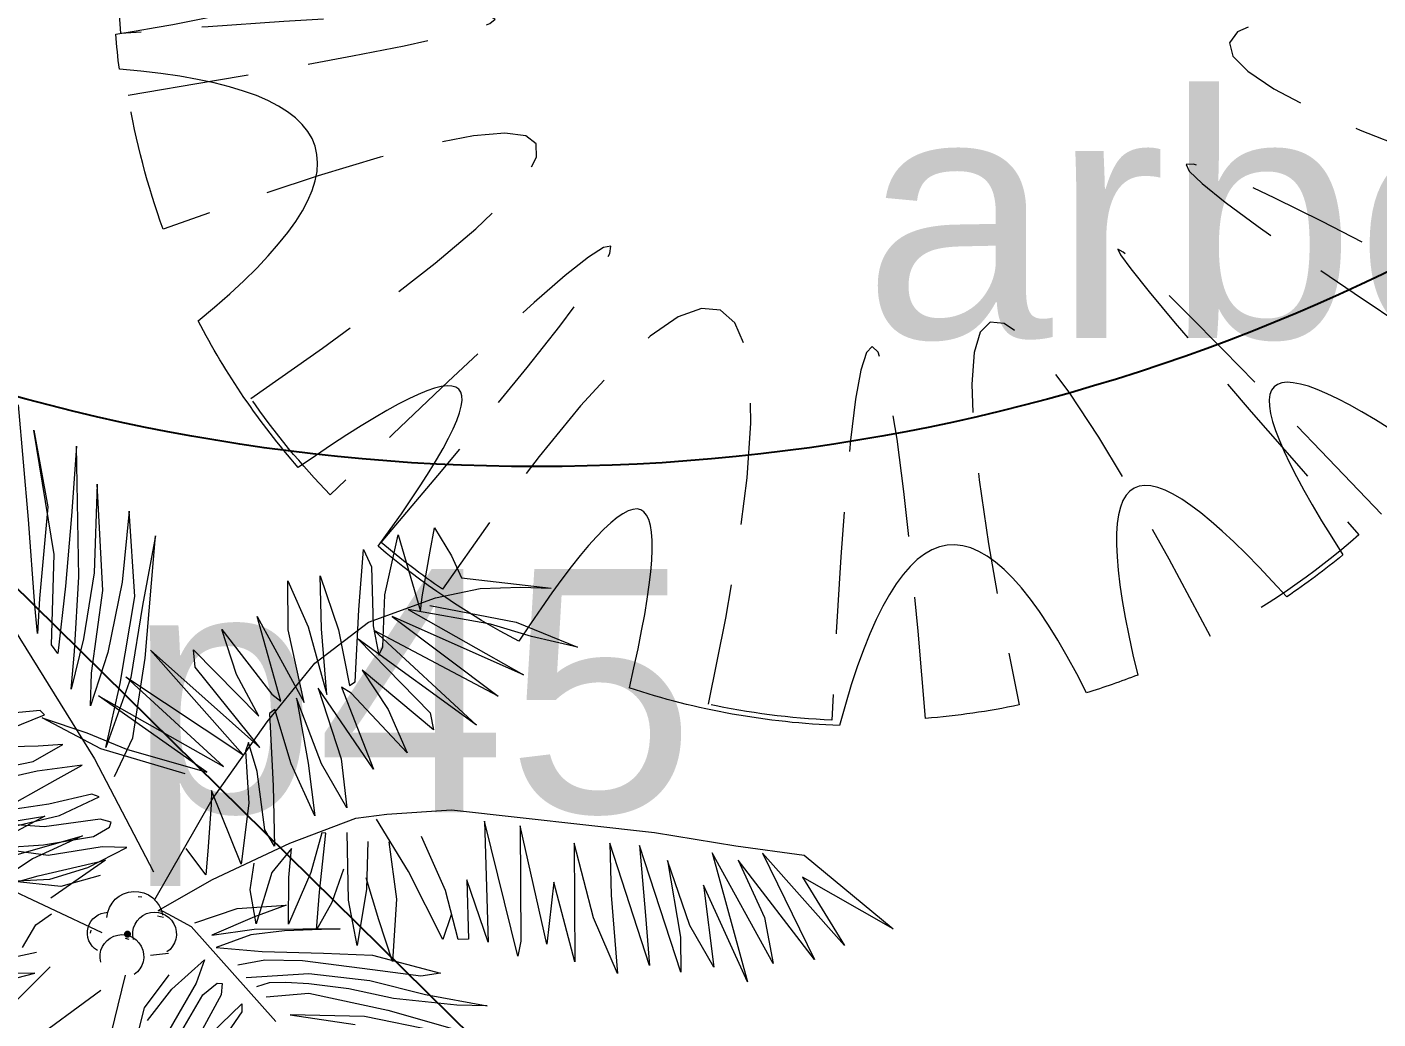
# Model space of a CAD drawing. Header units: metres. Extents: x 859577 to 860336, y 1645916 to 1646650.
# Drawn here: x 859941.724 to 859944.496, y 1646008.105 to 1646010.141 of the extents above; entities that cross this region are included whole.
import ezdxf

# ---------------------------------------------------------------- set-up
doc = ezdxf.new("R2010")
doc.units = ezdxf.units.M
doc.linetypes.add('DASHED', pattern=[0.75, 0.5, -0.25])
doc.layers.add('A-CALZADA', color=252, linetype='Continuous')
for name, color, linetype, lineweight in [('arbol', 174, 'Continuous', 100), ('HATCH', 253, 'Continuous', 0), ('palmeras', 174, 'Continuous', 100), ('VEGETATION', 7, 'Continuous', 0), ('VIEW THIC 0.0', 7, 'Continuous', 0)]:
    doc.layers.add(name, color=color, linetype=linetype, lineweight=lineweight)
doc.styles.get("Standard").update_dxf_attribs({"font": 'arial.ttf'})

# ---------------------------------------------------------------- blocks, each defined once
blk = doc.blocks.new('06092026_CAMPO')
at = {"layer": 'palmeras'}
blk.add_point((859941.9298032409, 1646008.279047836, 38.981741150841), dxfattribs=at)
at = {"layer": 'arbol'}
blk.add_text('arbol', height=0.5, dxfattribs=at).set_placement((859943.4396596805, 1646009.502865993))
at = {"layer": 'palmeras'}
blk.add_text('p45', height=0.5, dxfattribs=at).set_placement((859941.9298032409, 1646008.529047836))
blk = doc.blocks.new('v8')
at = {"layer": 'VEGETATION', "extrusion": (-5.0859915e-09, -1.3773533e-08, 1)}
for p, q in [((18816.69463127837, 35232.32900734362, 4.007659105887704e-09), (18816.68350652377, 35232.45995272624, 5.75465924338424e-09)), ((18816.53514148553, 35232.43271011267, 4.624848887068797e-09), (18816.77037353546, 35232.05523036174)), ((18816.72415628586, 35232.28888849443, 3.605244750379381e-09), (18816.7009451124, 35232.43123246903, 5.447772346975052e-09)), ((18816.7009451124, 35232.43123246903, 5.447772346975052e-09), (18816.71693765932, 35232.3432827697, 4.317732221132125e-09)), ((18816.74949702846, 35232.41292704266, 5.442576584605801e-09), (18816.74405107072, 35232.33306026223, 4.314830756584147e-09)), ((18816.75226747662, 35232.2631660908, 3.393929652564738e-09), (18816.74949702846, 35232.41292704266, 5.442576584605801e-09)), ((18816.77339634045, 35232.36934786641, 4.96388906091063e-09), (18816.76988375012, 35232.26786704399, 3.548274602836677e-09)), ((18816.77992366743, 35232.24769770505, 3.321534481810558e-09), (18816.77339634045, 35232.36934786641, 4.96388906091063e-09)), ((18816.70210656385, 35232.2304054986, 2.687582580930086e-09), (18816.69463127837, 35232.32900734362, 4.007659105887704e-09)), ((18816.71693765932, 35232.3432827697, 4.317732221132125e-09), (18816.70716882215, 35232.23857936075, 2.825912142863672e-09)), ((18816.74405107072, 35232.33306026223, 4.314830756584147e-09), (18816.73692798416, 35232.25256549653, 3.169905489894605e-09)), ((18816.80968139291, 35232.33856320531, 4.724420983763163e-09), (18816.80166936511, 35232.25714328494, 3.562231921152496e-09)), ((18816.81638916307, 35232.24079086391, 3.411866078045398e-09), (18816.80968139291, 35232.33856320531, 4.724420983763163e-09)), ((18817.15387173697, 35232.29272805042, 5.843658123453316e-09), (18817.15897094605, 35232.31947195502, 6.23795070917156e-09)), ((18817.15897094605, 35232.31947195502, 6.23795070917156e-09), (18817.17836847153, 35232.28718072763, 5.89184207348416e-09)), ((18816.84003570068, 35232.31019463735, 4.488067328275718e-09), (18816.82516522873, 35232.23064037061, 3.316692918959206e-09)), ((18816.82815366862, 35232.17027914357, 2.500504747828196e-09), (18816.84003570068, 35232.31019463735, 4.488067328275718e-09)), ((18817.10204061762, 35232.24281024617, 4.892500969478963e-09), (18817.11731454292, 35232.31119040732, 5.91202042760139e-09)), ((18817.11731454292, 35232.31119040732, 5.91202042760139e-09), (18817.14278775818, 35232.22392043206, 4.83956110180892e-09)), ((18816.72115281295, 35232.18541527386, 2.164777297606574e-09), (18816.72415628586, 35232.28888849443, 3.605244750379381e-09)), ((18817.0723522408, 35232.22568730732, 4.505662774970027e-09), (18817.07768659088, 35232.29457347877, 5.481599187769886e-09)), ((18817.07768659088, 35232.29457347877, 5.481599187769886e-09), (18817.08683304343, 35232.27467400805, 5.25403195151431e-09)), ((18817.1449661907, 35232.24029374173, 5.076158911585447e-09), (18817.15387173697, 35232.29272805042, 5.843658123453316e-09)), ((18817.17836847153, 35232.28718072763, 5.89184207348416e-09), (18817.18975141551, 35232.26216279402, 5.605150295838698e-09)), ((18816.76988375012, 35232.26786704399, 3.548274602836677e-09), (18816.75778085871, 35232.19231055531, 2.446039612331636e-09)), ((18817.08683304343, 35232.27467400805, 5.25403195151431e-09), (18817.08894478363, 35232.20739898306, 4.338157469493026e-09)), ((18816.73692798416, 35232.25256549653, 3.169905489894605e-09), (18816.72813544638, 35232.17576090917, 2.067316201629872e-09)), ((18816.74736429154, 35232.17805343363, 2.196690105268021e-09), (18816.75226747662, 35232.2631660908, 3.393929652564738e-09)), ((18816.80166936511, 35232.25714328494, 3.562231921152496e-09), (18816.78527940665, 35232.1769015941, 2.373661157553706e-09)), ((18816.99175876107, 35232.20258111862, 3.777511172198894e-09), (18816.99106669515, 35232.25887340132, 4.549334942723434e-09)), ((18816.99106669515, 35232.25887340132, 4.549334942723434e-09), (18817.01464773868, 35232.20617297252, 3.943396835538473e-09)), ((18817.02983076488, 35232.20394662562, 3.989952915005767e-09), (18817.02839296653, 35232.2645485438, 4.81734280282929e-09)), ((18817.02839296653, 35232.2645485438, 4.81734280282929e-09), (18817.04934052767, 35232.20263360709, 4.0710944980496e-09)), ((18817.18975141551, 35232.26216279402, 5.605150295838698e-09), (18817.29235706529, 35232.25027349192, 5.963244061623011e-09)), ((18817.21098525785, 35232.24986907323, 5.543817468669143e-09), (18817.25765676368, 35232.25156768403, 5.804584221399292e-09)), ((18817.25765676368, 35232.25156768403, 5.804584221399292e-09), (18817.29235706529, 35232.25027349192, 5.963244061623011e-09)), ((18816.70716882215, 35232.23857936075, 2.825912142863672e-09), (18816.70512548922, 35232.19829970001, 2.260726533958881e-09)), ((18816.76691925119, 35232.15303635097, 1.951572850584976e-09), (18816.77992366743, 35232.24769770505, 3.321534481810558e-09)), ((18816.7995705844, 35232.14126601596, 1.955518155362666e-09), (18816.81638916307, 35232.24079086391, 3.411866078045398e-09)), ((18817.08349532642, 35232.21137493283, 4.365204451734836e-09), (18817.16024154321, 35232.23942356644, 5.141863836074456e-09)), ((18817.10002725017, 35232.18323778197, 4.061737700037246e-09), (18817.10204061762, 35232.24281024617, 4.892500969478963e-09)), ((18817.14278775818, 35232.22392043206, 4.83956110180892e-09), (18817.1449661907, 35232.24029374173, 5.076158911585447e-09)), ((18817.16024154321, 35232.23942356644, 5.141863836074456e-09), (18817.21098525785, 35232.24986907323, 5.543817468669143e-09)), ((18816.70512548922, 35232.19829970001, 2.260726533958881e-09), (18816.70210656385, 35232.2304054986, 2.687582580930086e-09)), ((18816.82516522873, 35232.23064037061, 3.316692918959206e-09), (18816.81166959321, 35232.14804713147, 2.110453529346036e-09)), ((18817.06816398986, 35232.14313682335, 3.347349553880391e-09), (18817.0723522408, 35232.22568730732, 4.505662774970027e-09)), ((18817.22314890844, 35232.2092277965, 5.045907726852502e-09), (18817.12886204904, 35232.22604996038, 4.798066192102707e-09)), ((18817.12886204904, 35232.22604996038, 4.798066192102707e-09), (18817.26086264287, 35232.15131808685, 4.440098163645694e-09)), ((18817.15364231824, 35232.23068503798, 4.987939824395247e-09), (18817.25213304889, 35232.21149038422, 5.224484644441436e-09)), ((18816.98343185838, 35232.12096088873, 2.61096168862131e-09), (18816.95608408238, 35232.21807462631, 3.809470399558118e-09)), ((18816.95608408238, 35232.21807462631, 3.809470399558118e-09), (18817.01003203025, 35232.11943253531, 2.725199110150768e-09)), ((18817.01464773868, 35232.20617297252, 3.943396835538473e-09), (18817.03586582739, 35232.12865093758, 2.983559549587166e-09)), ((18817.02201713153, 35232.16440722637, 3.405615622882879e-09), (18817.08349532642, 35232.21137493283, 4.365204451734836e-09)), ((18817.08894478363, 35232.20739898306, 4.338157469493026e-09), (18817.09548178983, 35232.17354096779, 3.90506013764482e-09)), ((18817.26086264287, 35232.15131808685, 4.440098163645694e-09), (18817.11064027118, 35232.21785533096, 4.592521386829523e-09)), ((18817.11064027118, 35232.21785533096, 4.592521386829523e-09), (18817.2318043109, 35232.12664938633, 3.952532574645427e-09)), ((18817.26976741315, 35232.19492203788, 5.08596820633856e-09), (18817.22314890844, 35232.2092277965, 5.045907726852502e-09)), ((18817.25213304889, 35232.21149038422, 5.224484644441436e-09), (18817.32229007744, 35232.18295529752, 5.188273736260479e-09)), ((18816.75778085871, 35232.19231055531, 2.446039612331636e-09), (18816.74359994885, 35232.13464171967, 1.579612016893702e-09)), ((18816.93271753804, 35232.15170546874, 2.776490574271904e-09), (18816.91595671555, 35232.20320207249, 3.400535343290485e-09)), ((18816.91595671555, 35232.20320207249, 3.400535343290485e-09), (18816.97308852176, 35232.12912849755, 2.670852396122492e-09)), ((18817.01003203025, 35232.11943253531, 2.725199110150768e-09), (18816.99175876107, 35232.20258111862, 3.777511172198894e-09)), ((18817.03586582739, 35232.12865093758, 2.983559549587166e-09), (18817.02983076488, 35232.20394662562, 3.989952915005767e-09)), ((18817.04934052767, 35232.20263360709, 4.0710944980496e-09), (18817.06181930731, 35232.13904252432, 3.258687589984075e-09)), ((18817.20692976045, 35232.09354339109, 3.370034306244475e-09), (18817.07163848117, 35232.19204027486, 4.038594089100339e-09)), ((18817.07163848117, 35232.19204027486, 4.038594089100339e-09), (18817.15390950617, 35232.10787034838, 3.297706563609629e-09)), ((18817.2318043109, 35232.12664938633, 3.952532574645427e-09), (18817.08986583258, 35232.20191957981, 4.267371175288243e-09)), ((18817.08986583258, 35232.20191957981, 4.267371175288243e-09), (18817.20692976045, 35232.09354339109, 3.370034306244475e-09)), ((18817.32229007744, 35232.18295529752, 5.188273736260479e-09), (18817.26976741315, 35232.19492203788, 5.08596820633856e-09)), ((18816.72813544638, 35232.17576090917, 2.067316201629872e-09), (18816.72115281295, 35232.18541527386, 2.164777297606574e-09)), ((18816.74359994885, 35232.13464171967, 1.579612016893702e-09), (18816.74736429154, 35232.17805343363, 2.196690105268021e-09)), ((18816.78527940665, 35232.1769015941, 2.373661157553706e-09), (18816.76547280349, 35232.11577244657, 1.430960613846331e-09)), ((18816.93997742381, 35232.06019729264, 1.553023410578108e-09), (18816.83412165867, 35232.17954518096, 2.658483966207076e-09)), ((18816.83412165867, 35232.17954518096, 2.658483966207076e-09), (18816.95908681234, 35232.06823895099, 1.760975644504847e-09)), ((18816.88547877312, 35232.16008096078, 2.65159473389437e-09), (18816.88342272837, 35232.17976509742, 2.912257813142075e-09)), ((18816.88342272837, 35232.17976509742, 2.912257813142075e-09), (18816.95798472366, 35232.1039132904, 2.246732120803901e-09)), ((18817.09548178983, 35232.17354096779, 3.90506013764482e-09), (18817.10002725017, 35232.18323778197, 4.061737700037246e-09)), ((18816.81411034477, 35232.07907023557, 1.172811620941747e-09), (18816.82815366862, 35232.17027914357, 2.500504747828196e-09)), ((18816.95908681234, 35232.06823895099, 1.760975644504847e-09), (18816.88547877312, 35232.16008096078, 2.65159473389437e-09)), ((18816.96754816209, 35232.09736851476, 2.205227003865538e-09), (18817.02201713153, 35232.16440722637, 3.405615622882879e-09)), ((18816.76547280349, 35232.11577244657, 1.430960613846331e-09), (18816.76691925119, 35232.15303635097, 1.951572850584976e-09)), ((18816.81166959321, 35232.14804713147, 2.110453529346036e-09), (18816.78329161606, 35232.06800420433)), ((18816.91773852525, 35232.04637857863, 1.249584049413408e-09), (18816.80611637237, 35232.14904183494, 2.095910476336469e-09)), ((18816.80611637237, 35232.14904183494, 2.095910476336469e-09), (18816.93997742381, 35232.06019729264, 1.553023410578108e-09)), ((18816.95798472366, 35232.1039132904, 2.246732120803901e-09), (18816.93271753804, 35232.15170546874, 2.776490574271904e-09)), ((18817.06181930731, 35232.13904252432, 3.258687589984075e-09), (18817.06816398986, 35232.14313682335, 3.347349553880391e-09)), ((18817.15788856522, 35232.08848324823, 3.050915160620142e-09), (18817.07623840856, 35232.15664657873, 3.574493039935229e-09)), ((18817.07623840856, 35232.15664657873, 3.574493039935229e-09), (18817.10607659289, 35232.11156658531, 3.105339015185733e-09)), ((18816.78329161606, 35232.06800420433), (18816.7995705844, 35232.14126601596, 1.955518155362666e-09)), ((18816.97308852176, 35232.12912849755, 2.670852396122492e-09), (18816.98343185838, 35232.12096088873, 2.61096168862131e-09)), ((18817.08934033137, 35232.04322364181, 2.078894746350122e-09), (18817.02596662057, 35232.13609137548, 3.03569338480663e-09)), ((18817.02596662057, 35232.13609137548, 3.03569338480663e-09), (18817.05231663542, 35232.05513906752, 2.05471005316411e-09)), ((18817.06368370398, 35232.13007007055, 3.144587507777133e-09), (18817.05258831102, 35232.13718250424, 3.186119773699757e-09)), ((18817.05258831102, 35232.13718250424, 3.186119773699757e-09), (18817.08934033137, 35232.04322364181, 2.078894746350122e-09)), ((18817.1278132946, 35232.06196475976, 2.53269931565547e-09), (18817.06368370398, 35232.13007007055, 3.144587507777133e-09)), ((18816.89880011586, 35232.04001290586, 1.065585656682874e-09), (18816.77477605597, 35232.12734584423, 1.637683450878516e-09)), ((18816.77477605597, 35232.12734584423, 1.637683450878516e-09), (18816.91773852525, 35232.04637857863, 1.249584049413408e-09)), ((18817.02989099743, 35232.04931691223, 1.860461801712331e-09), (18817.00116291469, 35232.12438068749, 2.748244400881641e-09)), ((18817.00116291469, 35232.12438068749, 2.748244400881641e-09), (18817.01456272952, 35232.05004154918, 1.792483172323915e-09)), ((18816.70794646557, 35232.11027481826, 1.062660384723542e-09), (18816.65834838108, 35232.10574899544)), ((18816.67273223927, 35232.08898310221), (18816.71292627915, 35232.1053365456, 1.019970212639289e-09)), ((18816.71292627915, 35232.1053365456, 1.019970212639289e-09), (18816.70794646557, 35232.11027481826, 1.062660384723542e-09)), ((18816.7775546315, 35232.0666071358), (18816.71053878364, 35232.10189362118)), ((18816.71053878364, 35232.10189362118), (18816.76163248173, 35232.08482707258)), ((18816.90475179055, 35232.00845642294), (18816.96754816209, 35232.09736851476, 2.205227003865538e-09)), ((18816.97635530976, 35232.11149073348, 2.444532927075433e-09), (18816.97044334551, 35232.1067931839, 2.349762873443315e-09)), ((18816.97044334551, 35232.1067931839, 2.349762873443315e-09), (18816.97438166784, 35232.02423039921, 1.232611909941463e-09)), ((18816.99501832396, 35232.04943239276, 1.684690256481047e-09), (18816.97635530976, 35232.11149073348, 2.444532927075433e-09)), ((18817.10607659289, 35232.11156658531, 3.105339015185733e-09), (18817.1278132946, 35232.06196475976, 2.53269931565547e-09)), ((18817.15390950617, 35232.10787034838, 3.297706563609629e-09), (18817.15788856522, 35232.08848324823, 3.050915160620142e-09)), ((18816.76163248173, 35232.08482707258), (18816.80662086917, 35232.06601259069)), ((18816.70572483421, 35232.06952225319), (18816.65183435426, 35232.06841522186)), ((18816.69993658995, 35232.05225981954), (18816.73416112113, 35232.07140406693)), ((18816.73416112113, 35232.07140406693), (18816.70572483421, 35232.06952225319)), ((18816.873684456, 35232.03783361466), (18816.7775546315, 35232.0666071358)), ((18816.79293381269, 35232.03484159413), (18816.81411034477, 35232.07907023557, 1.172811620941747e-09)), ((18816.80662086917, 35232.06601259069), (18816.89880011586, 35232.04001290586, 1.065585656682874e-09)), ((18816.94624321664, 35232.07385342175, 1.772984324241069e-09), (18816.94267193817, 35232.06375711675, 1.615759042672877e-09)), ((18816.95607343407, 35232.04080097211, 1.367731721426522e-09), (18816.94624321664, 35232.07385342175, 1.772984324241069e-09)), ((18816.65606771828, 35232.04287326422), (18816.69993658995, 35232.05225981954)), ((18816.77037353546, 35232.05523036174), (18816.83759823321, 35231.92599933734)), ((18816.94267193817, 35232.06375711675, 1.615759042672877e-09), (18816.94651822545, 35232.00427486547)), ((18817.05231663542, 35232.05513906752, 2.05471005316411e-09), (18817.05853317182, 35231.99918681396, 1.315667095296876e-09)), ((18816.70451080228, 35232.04099287957), (18816.65136994009, 35232.02898062027)), ((18816.75628213665, 35232.04794012058), (18816.70451080228, 35232.04099287957)), ((18816.72511724556, 35232.03070306225), (18816.75628213665, 35232.04794012058)), ((18816.96478127136, 35231.9740584664), (18816.95607343407, 35232.04080097211, 1.367731721426522e-09)), ((18817.02194459314, 35231.98987371768, 1.001303656857994e-09), (18816.99501832396, 35232.04943239276, 1.684690256481047e-09)), ((18817.01456272952, 35232.05004154918, 1.792483172323915e-09), (18817.02194459314, 35231.98987371768, 1.001303656857994e-09)), ((18817.05853317182, 35231.99918681396, 1.315667095296876e-09), (18817.02989099743, 35232.04931691223, 1.860461801712331e-09)), ((18816.68183268673, 35232.00615253848), (18816.72511724556, 35232.03070306225)), ((18816.97438166784, 35232.02423039921, 1.232611909941463e-09), (18816.97583761527, 35231.95515334028)), ((18816.76704844772, 35232.0148938289), (18816.71796991795, 35232.00315039629)), ((18816.73011321528, 35231.99047004626), (18816.7754031613, 35232.01174386549)), ((18816.7754031613, 35232.01174386549), (18816.76704844772, 35232.0148938289)), ((18816.83934473979, 35231.89428264936, -1.244024371972427e-09), (18816.90475179055, 35232.00845642294)), ((18816.90411307114, 35232.01907207589), (18816.90355300093, 35232.00256398172)), ((18816.93803294798, 35231.93472531941), (18816.90411307114, 35232.01907207589)), ((18816.94651822545, 35232.00427486547), (18816.93803294798, 35231.93472531941)), ((18816.71347756988, 35231.98971588382), (18816.64259423042, 35231.95153970762, -1.456063806075178e-09)), ((18816.64925648775, 35231.97931500598, -1.03961563434123e-09), (18816.71347756988, 35231.98971588382)), ((18816.71796991795, 35232.00315039629), (18816.66649318753, 35231.99555194491)), ((18816.68168588983, 35231.97902122546), (18816.73011321528, 35231.99047004626)), ((18816.90355300093, 35232.00256398172), (18816.899839465, 35231.94950858547)), ((18817.06910754363, 35231.98735897851, 1.206537178503996e-09), (18817.10450123922, 35231.99195890647, 1.449906471946029e-09)), ((18817.10450123922, 35231.99195890647, 1.449906471946029e-09), (18817.17830709028, 35231.99693703732, 1.893848850953865e-09)), ((18817.17830709028, 35231.99693703732, 1.893848850953865e-09), (18817.41053943223, 35231.97089769836, 2.716326869051777e-09)), ((18816.7126004686, 35231.97744804127), (18816.61142192393, 35231.98462758564, -1.158868912731438e-09)), ((18816.77654067922, 35231.98610882115), (18816.7126004686, 35231.97744804127)), ((18816.76905209663, 35231.96624666766), (18816.78748744065, 35231.9769403479)), ((18816.78909469358, 35231.98263591217), (18816.77654067922, 35231.98610882115)), ((18816.78748744065, 35231.9769403479), (18816.78909469358, 35231.98263591217)), ((18816.97583761527, 35231.95515334028), (18816.96478127136, 35231.9740584664)), ((18816.99353837196, 35231.9586325688), (18817.06910754363, 35231.98735897851, 1.206537178503996e-09)), ((18817.12904888744, 35231.92634323148), (18817.09268902212, 35231.986101609, 1.309153956902363e-09)), ((18817.254405074, 35231.82922699503), (18817.2160007501, 35231.98384012059, 1.905167669159564e-09)), ((18817.2160007501, 35231.98384012059, 1.905167669159564e-09), (18817.22025926248, 35231.8453446065)), ((18817.28747146867, 35231.84326888454), (18817.25675247193, 35231.97848263842, 2.038639121710108e-09)), ((18817.25675247193, 35231.97848263842, 2.038639121710108e-09), (18817.2574943804, 35231.84640059237)), ((18816.67272249251, 35231.94318496197, -1.417906086702101e-09), (18816.75653092934, 35231.96716696057)), ((18816.75653092934, 35231.96716696057), (18816.69916400546, 35231.94073884109, -1.31711650380394e-09)), ((18816.71185402581, 35231.9568443539, -1.030745356726146e-09), (18816.76905209663, 35231.96624666766)), ((18816.90495483447, 35231.91714562217), (18816.99353837196, 35231.9586325688)), ((18817.03013476385, 35231.97030420834), (18817.01768660498, 35231.92502730184)), ((18817.02755196486, 35231.90258827258), (18817.03485183848, 35231.97028859031)), ((18817.03485183848, 35231.97028859031), (18817.03013476385, 35231.97030420834)), ((18817.06054193481, 35231.89355017918), (18817.05911332418, 35231.97088212125)), ((18817.08266523275, 35231.9606959993), (18817.08130466218, 35231.90594812778)), ((18817.1067543411, 35231.9601108261, 1.022705143828857e-09), (18817.11546609163, 35231.8945475909)), ((18817.17143061062, 35231.90447040321), (18817.14400675699, 35231.96638928862, 1.298647224283765e-09)), ((18817.34063844003, 35231.87324875693, 1.015840104233619e-09), (18817.31851516136, 35231.95873572873, 2.080778922090186e-09)), ((18817.31851516136, 35231.95873572873, 2.080778922090186e-09), (18817.31924535102, 35231.82311587328)), ((18817.40481321194, 35231.81878927303), (18817.35928417559, 35231.95860073149, 2.286270391984156e-09)), ((18817.35928417559, 35231.95860073149, 2.286270391984156e-09), (18817.36077192609, 35231.89912629259, 1.474663933261083e-09)), ((18817.41053943223, 35231.97089769836, 2.716326869051777e-09), (18817.50365260563, 35231.95576410798, 2.981456669590178e-09)), ((18816.71735338691, 35231.94468847383, -1.170205067909674e-09), (18816.66091475397, 35231.9521040172, -1.355113242733155e-09)), ((18816.66657665707, 35231.95375024612, -1.303642463906227e-09), (18816.71185402581, 35231.9568443539, -1.030745356726146e-09)), ((18816.77898849035, 35231.9543983873), (18816.71735338691, 35231.94468847383, -1.170205067909674e-09)), ((18816.76256129406, 35231.93088462641, -1.130405784959855e-09), (18816.80722325257, 35231.95383556014)), ((18816.80722325257, 35231.95383556014), (18816.77898849035, 35231.9543983873)), ((18816.8973911112, 35231.92239320362), (18816.87491638839, 35231.95262355533)), ((18816.899839465, 35231.94950858547), (18816.8973911112, 35231.92239320362)), ((18816.995371982, 35231.9527300902), (18816.97287437906, 35231.92517569126)), ((18816.99222856172, 35231.91921519223), (18816.995371982, 35231.9527300902)), ((18817.44067102196, 35231.81092096717), (18817.39347517492, 35231.95612894619, 2.426120306950714e-09)), ((18817.39347517492, 35231.95612894619, 2.426120306950714e-09), (18817.40028524949, 35231.8759152128, 1.35592978658622e-09)), ((18817.54633499335, 35231.82118461293, 1.344903817250728e-09), (18817.47650208179, 35231.94759904095, 2.730907516671831e-09)), ((18817.47650208179, 35231.94759904095, 2.730907516671831e-09), (18817.51678297703, 35231.8000553938)), ((18817.50365260563, 35231.95576410798, 2.981456669590178e-09), (18817.58161769424, 35231.94489239591, 3.228244561111546e-09)), ((18817.62777318002, 35231.84163660789, 2.040793967559665e-09), (18817.53378086873, 35231.94740936907, 3.019614487205048e-09)), ((18817.53378086873, 35231.94740936907, 3.019614487205048e-09), (18817.59352138152, 35231.82574549173, 1.647712800037231e-09)), ((18817.58161769424, 35231.94489239591, 3.228244561111546e-09), (18817.68326298615, 35231.86082678186, 2.587331142688741e-09)), ((18816.69916400546, 35231.94073884109, -1.31711650380394e-09), (18816.67029199079, 35231.92146052988, -1.729489779470455e-09)), ((18816.70567006092, 35231.92134337722, -1.551170822297051e-09), (18816.78288820538, 35231.93928232109)), ((18816.71902068763, 35231.91759337384, -1.53492044364603e-09), (18816.76256129406, 35231.93088462641, -1.130405784959855e-09)), ((18816.78288820538, 35231.93928232109), (18816.72024245661, 35231.89585632343, -1.828102517567864e-09)), ((18816.94804334295, 35231.90521011942), (18816.95286194583, 35231.93585549817)), ((18817.05476274232, 35231.92894778073), (18817.04166414619, 35231.89074872535)), ((18817.45095700577, 35231.8646284744, 1.458187644002177e-09), (18817.42525909614, 35231.93900834228, 2.351961856896893e-09)), ((18817.42525909614, 35231.93900834228, 2.351961856896893e-09), (18817.44029839701, 35231.85101779042, 1.216510846197379e-09)), ((18817.59352138152, 35231.82574549173, 1.647712800037231e-09), (18817.50595647543, 35231.93924652859, 2.765668707218234e-09)), ((18817.50595647543, 35231.93924652859, 2.765668707218234e-09), (18817.53640102306, 35231.87377979498, 2.018801203345465e-09)), ((18816.77894972913, 35231.85610767889, -2.076997096181021e-09), (18816.65493805858, 35231.9144356797, -1.904336753163114e-09)), ((18816.67478990033, 35231.91536498271, -1.790570669618075e-09), (18816.71902068763, 35231.91759337384, -1.53492044364603e-09)), ((18816.73164457185, 35231.90905289332, -1.588348066495511e-09), (18816.67478990033, 35231.91536498271, -1.790570669618075e-09)), ((18816.68560296071, 35231.91551341713, -1.733531070535624e-09), (18816.70567006092, 35231.92134337722, -1.551170822297051e-09)), ((18816.77676153701, 35231.9217498093, -1.184002175041908e-09), (18816.73164457185, 35231.90905289332, -1.588348066495511e-09)), ((18816.84299120393, 35231.88171555879, -1.398571722870179e-09), (18816.90495483447, 35231.91714562217)), ((18816.97287437906, 35231.92517569126), (18816.95499008925, 35231.86627080992, -1.041675104534637e-09)), ((18817.01768660498, 35231.92502730184), (18816.99205283533, 35231.86614808337)), ((18816.99205283533, 35231.86614808337), (18816.99222856172, 35231.91921519223)), ((18817.09534041121, 35231.8710285933), (18817.08067374841, 35231.9189223188)), ((18817.16838090436, 35231.84838036717), (18817.12904888744, 35231.92634323148)), ((18817.22025926248, 35231.8453446065), (18817.19573058569, 35231.91668816174)), ((18817.19573058569, 35231.91668816174), (18817.19786486891, 35231.84895661314)), ((18817.2954552561, 35231.91399937393, 1.347318782582007e-09), (18817.28747146867, 35231.84326888454)), ((18817.31924535102, 35231.82311587328), (18817.2954552561, 35231.91399937393, 1.347318782582007e-09)), ((18817.68326298615, 35231.86082678186, 2.587331142688741e-09), (18817.57968087687, 35231.91962848241, 2.870420579007338e-09)), ((18817.57968087687, 35231.91962848241, 2.870420579007338e-09), (18817.62777318002, 35231.84163660789, 2.040793967559665e-09)), ((18816.82419350262, 35231.89702635556, -1.283292907241522e-09), (18816.819983091, 35231.89726992328, -1.301352236810253e-09)), ((18816.95499008925, 35231.86627080992, -1.041675104534637e-09), (18816.94804334295, 35231.90521011942)), ((18817.02387134587, 35231.85947243345), (18817.02755196486, 35231.90258827258)), ((18817.08130466218, 35231.90594812778), (18817.07047813828, 35231.84162886556)), ((18817.18606994319, 35231.84832179386), (18817.17143061062, 35231.90447040321)), ((18817.36077192609, 35231.89912629259, 1.474663933261083e-09), (18817.36822462673, 35231.80947617746)), ((18817.51678297703, 35231.8000553938), (18817.46643979646, 35231.91056920521, 2.169699155998874e-09)), ((18817.46643979646, 35231.91056920521, 2.169699155998874e-09), (18817.47842716105, 35231.81669235395)), ((18816.8392145545, 35231.8939311182, -1.249528319296531e-09), (18816.83934473979, 35231.89428264936, -1.244024371972427e-09)), ((18816.8431119905, 35231.88155676254, -1.400144588845337e-09), (18816.84822885655, 35231.88077571973, -1.384877970610539e-09)), ((18816.84822885655, 35231.88077571973, -1.384877970610539e-09), (18816.85882443297, 35231.87534963297, -1.405725344126742e-09)), ((18816.8847432513, 35231.86768270757, -1.379503104890546e-09), (18816.93314795265, 35231.88403236664)), ((18816.93314795265, 35231.88403236664), (18816.98926086025, 35231.88788981307)), ((18816.98926086025, 35231.88788981307), (18816.95316429246, 35231.87453183178)), ((18817.04166414619, 35231.89074872535), (18817.02387134587, 35231.85947243345)), ((18817.07047813828, 35231.84162886556), (18817.06054193481, 35231.89355017918)), ((18817.11546609163, 35231.8945475909), (18817.11101844018, 35231.82329998528)), ((18816.68770934642, 35231.83935851381, -2.771740082482533e-09), (18816.7031257579, 35231.8652516675, -2.336692138656515e-09)), ((18816.7031257579, 35231.8652516675, -2.336692138656515e-09), (18816.72085607897, 35231.87765965505, -2.075614051375685e-09)), ((18816.84893154354, 35231.87353751072, -1.480999820947456e-09), (18816.84236616507, 35231.87500554963, -1.494171197709985e-09)), ((18816.85882443297, 35231.87534963297, -1.405725344126742e-09), (18816.88068609416, 35231.86348442204, -1.457962995234184e-09)), ((18816.95316429246, 35231.87453183178), (18816.9042385624, 35231.85346676577, -1.476153861550547e-09)), ((18817.11101844018, 35231.82329998528), (18817.09534041121, 35231.8710285933)), ((18817.17790878276, 35231.87665158911), (18817.16838090436, 35231.84838036717)), ((18817.36822462673, 35231.80947617746), (18817.34063844003, 35231.87324875693, 1.015840104233619e-09)), ((18817.40028524949, 35231.8759152128, 1.35592978658622e-09), (18817.40481321194, 35231.81878927303)), ((18817.53640102306, 35231.87377979498, 2.018801203345465e-09), (18817.54633499335, 35231.82118461293, 1.344903817250728e-09)), ((18816.76590338149, 35231.85908712982, -2.102313143205563e-09), (18816.76537636565, 35231.85576918817, -2.150693319951384e-09)), ((18816.80965700934, 35231.84831052477, -2.028214489956763e-09), (18816.80564422863, 35231.8497983205, -2.028131254823087e-09)), ((18816.97753230663, 35231.75466976914, -2.464166193834085e-09), (18816.88068609416, 35231.86348442204, -1.457962995234184e-09)), ((18816.9042385624, 35231.85346676577, -1.476153861550547e-09), (18816.95261202795, 35231.86038227568, -1.134875824389636e-09)), ((18816.94905246075, 35231.85382377322, -1.243313502470997e-09), (18816.90941417787, 35231.8392982384, -1.644981404218955e-09)), ((18816.98731009747, 35231.85841422102), (18816.94905246075, 35231.85382377322, -1.243313502470997e-09)), ((18816.95261202795, 35231.86038227568, -1.134875824389636e-09), (18817.00854475041, 35231.86070246642)), ((18817.05099844612, 35231.86056188868), (18816.98731009747, 35231.85841422102)), ((18817.00854475041, 35231.86070246642), (18817.05099844612, 35231.86056188868)), ((18817.44029839701, 35231.85101779042, 1.216510846197379e-09), (18817.44067102196, 35231.81092096717)), ((18817.47842716105, 35231.81669235395), (18817.45095700577, 35231.8646284744, 1.458187644002177e-09)), ((18816.90941417787, 35231.8392982384, -1.644981404218955e-09), (18816.96196194576, 35231.83491251358, -1.438130829872879e-09)), ((18816.96196194576, 35231.83491251358, -1.438130829872879e-09), (18817.0320386461, 35231.83299577784, -1.108121552217701e-09)), ((18817.19786486891, 35231.84895661314), (18817.18606994319, 35231.84832179386)), ((18817.2574943804, 35231.84640059237), (18817.254405074, 35231.82922699503)), ((18816.58124410296, 35231.80827714637, -9.966736414890877e-08), (18816.70408436513, 35231.83396799965, -9.868874580771855e-08)), ((18816.85469935407, 35231.83250240018, -2.016863233933402e-09), (18816.83428846524, 35231.83007950074, -2.154044725601558e-09)), ((18816.85854717726, 35231.79162152059, -2.560367380727842e-09), (18816.89588995567, 35231.8251916377, -1.908063213080947e-09)), ((18816.89588995567, 35231.8251916377, -1.908063213080947e-09), (18816.8863676639, 35231.79860508987, -2.3226842010316e-09)), ((18816.96479296994, 35231.8249634763, -1.560765658370904e-09), (18816.93411244884, 35231.81916865839, -1.796621642566939e-09)), ((18817.00791829433, 35231.82414679753, -1.352679177935522e-09), (18816.96479296994, 35231.8249634763, -1.560765658370904e-09)), ((18817.08807568766, 35231.81394170113, -1.085559590377782e-09), (18817.00791829433, 35231.82414679753, -1.352679177935522e-09)), ((18817.0320386461, 35231.83299577784, -1.108121552217701e-09), (18817.08813035462, 35231.83045146897)), ((18817.08813035462, 35231.83045146897), (18817.16589573457, 35231.81014616216)), ((18816.34551990904, 35231.44476874384, -1.058730503578787e-07), (18816.71942112448, 35231.81706786579, -9.884351773124307e-08)), ((18816.55707943742, 35231.77257641196, -1.002819906746307e-07), (18816.70206000072, 35231.8100073032, -9.902906515054122e-08)), ((18816.70206000072, 35231.8100073032, -9.902906515054122e-08), (18816.58124410296, 35231.80827714637, -9.966736414890877e-08)), ((18816.68129166144, 35231.29492050924, -1.030321517964184e-08), (18816.80559227176, 35231.8077149237, -2.608032560464983e-09)), ((18816.85506403578, 35231.80814300695, -2.350523371292255e-09), (18816.82714202082, 35231.77049844174, -3.011033161704637e-09)), ((18816.94349974332, 35231.80498619184, -1.944220613283578e-09), (18817.01545078078, 35231.80946506019, -1.516588409281133e-09)), ((18817.01545078078, 35231.80946506019, -1.516588409281133e-09), (18817.0850020002, 35231.80148518595, -1.272762560991254e-09)), ((18817.1434779033, 35231.80668255168), (18817.08807568766, 35231.81394170113, -1.085559590377782e-09)), ((18817.16589573457, 35231.81014616216), (18817.1434779033, 35231.80668255168)), ((18816.69236653039, 35231.7280274263, -4.281476088847671e-09), (18816.77756748083, 35231.79040301033, -2.989012617595578e-09)), ((18816.83063073481, 35231.75566162501, -3.197644976299736e-09), (18816.85854717726, 35231.79162152059, -2.560367380727842e-09)), ((18816.8863676639, 35231.79860508987, -2.3226842010316e-09), (18816.85535856917, 35231.74446079646, -3.226154402994782e-09)), ((18816.89390405037, 35231.78510262528, -2.47033084470485e-09), (18816.91045844573, 35231.79852531859, -2.201257422117451e-09)), ((18816.91045844573, 35231.79852531859, -2.201257422117451e-09), (18816.91635311853, 35231.79800039083, -2.178507276320706e-09)), ((18816.91635311853, 35231.79800039083, -2.178507276320706e-09), (18816.91513089772, 35231.78503233262, -2.363339458413506e-09)), ((18816.97009800258, 35231.79900170361, -1.891369639564609e-09), (18816.95525728584, 35231.79433371629, -2.031144075541973e-09)), ((18816.98896798662, 35231.79944462611, -1.789296453736058e-09), (18816.97009800258, 35231.79900170361, -1.891369639564609e-09)), ((18817.01541173167, 35231.79767236776, -1.679214050765216e-09), (18816.98896798662, 35231.79944462611, -1.789296453736058e-09)), ((18817.06087997498, 35231.79213080203, -1.524289891217695e-09), (18817.01541173167, 35231.79767236776, -1.679214050765216e-09)), ((18817.11205712792, 35231.78084239066, -1.419484633576529e-09), (18817.06087997498, 35231.79213080203, -1.524289891217695e-09)), ((18817.0850020002, 35231.80148518595, -1.272762560991254e-09), (18817.1486300952, 35231.78543841166, -1.170171386747488e-09)), ((18816.8647614815, 35231.73499540534, -3.308703147401495e-09), (18816.89390405037, 35231.78510262528, -2.47033084470485e-09)), ((18816.91513089772, 35231.78503233262, -2.363339458413506e-09), (18816.88428190279, 35231.72836047754, -3.300808847920427e-09)), ((18816.90268385265, 35231.74009236406, -3.045627162294958e-09), (18816.93868280628, 35231.77484621152, -2.383853526818811e-09)), ((18816.93868280628, 35231.77484621152, -2.383853526818811e-09), (18816.93865324293, 35231.76591745838, -2.506984361454921e-09)), ((18816.96650719958, 35231.783009052, -2.129907747282647e-09), (18817.01537658265, 35231.78705894726, -1.825577115392548e-09)), ((18817.01537658265, 35231.78705894726, -1.825577115392548e-09), (18817.10561187059, 35231.76772316523, -1.632963241445819e-09)), ((18817.18464298574, 35231.77352634003, -1.151081443989699e-09), (18817.11205712792, 35231.78084239066, -1.419484633576529e-09)), ((18817.1486300952, 35231.78543841166, -1.170171386747488e-09), (18817.21934496082, 35231.77273755068)), ((18817.21934496082, 35231.77273755068), (18817.18464298574, 35231.77352634003, -1.151081443989699e-09)), ((18816.82714202082, 35231.77049844174, -3.011033161704637e-09), (18816.81280725178, 35231.71511965032, -3.846701284244831e-09)), ((18816.93865324293, 35231.76591745838, -2.506984361454921e-09), (18816.91021243342, 35231.7242313614, -3.225798907406259e-09)), ((18817.07896897557, 35231.76023028776, -1.871672173164975e-09), (18816.99406717746, 35231.76219611666, -2.276405585679621e-09)), ((18816.99406717746, 35231.76219611666, -2.276405585679621e-09), (18817.06832598474, 35231.75133667837, -2.048298755926109e-09)), ((18817.16095774575, 35231.74344884433, -1.685817751418681e-09), (18817.07896897557, 35231.76023028776, -1.871672173164975e-09)), ((18817.10561187059, 35231.76772316523, -1.632963241445819e-09), (18817.24059578381, 35231.72903374544, -1.479326208013719e-09))]:
    blk.add_line(p, q, dxfattribs=at)
at = {"layer": 'VEGETATION', "extrusion": (5.085991501233349e-09, 1.377353299876664e-08, -1)}
blk.add_ellipse((18816.81635841943, 35231.87135581864, -1.676716060303359e-09), major_axis=(-0.02271615143712978, 0.02271615143712978), ratio=0.9999999999999443, start_param=5.569617846904408, end_param=8.487626441044652, dxfattribs=at)
at = {"layer": 'VEGETATION', "extrusion": (5.085991507287978e-09, 1.377353299271202e-08, -0.9999999999999998)}
blk.add_ellipse((18816.83888476856, 35231.85481144827, -1.790021671496399e-09), major_axis=(-0.01767774435936332, 0.01767774435936332), ratio=0.9999999999999896, start_param=5.235779183303432, end_param=9.608581832279244, dxfattribs=at)
at = {"layer": 'VEGETATION', "extrusion": (5.085991479131996e-09, 1.3773532979132e-08, -0.9999999999999998)}
blk.add_ellipse((18816.78580200178, 35231.85592997029, -2.044594171030603e-09), major_axis=(0.01670773801110174, 0.01670773801110175), ratio=0.9999999999999947, start_param=2.901971582101401, end_param=5.476383017852527, dxfattribs=at)
at = {"layer": 'VEGETATION', "extrusion": (5.08599147816049e-09, 1.377353297816049e-08, -0.9999999999999999)}
blk.add_ellipse((18816.80150903715, 35231.82903675365, -2.335122928808263e-09), major_axis=(0.01767774435936335, 0.01767774435936335), ratio=0.9999999999999911, start_param=3.664982856508548, end_param=8.037785505484361, dxfattribs=at)
blk = doc.blocks.new('*U21')
at = {"layer": 'VIEW THIC 0.0', "linetype": 'DASHED', "ltscale": 0.5}
for points in [[(97.75706031232983, -0.6298199696446404), (97.74013994198211, -0.4189960448397375), (97.76682575191003, -0.2146285411104975), (97.8295427924435, -0.02560907608877611)], [(100.8163447183556, -0.5925040290411913), (99.79569147039999, -0.5355859886758255), (99.77063460336629, -0.6676308020781451), (100.7411818784622, -0.9886439478078524)], [(97.77240287252116, -0.755902340755221), (98.78104312319842, -0.5900496576892593), (98.77592939300918, -0.5480240268172041), (97.75706031232983, -0.6298199696446404)], [(97.84417040740536, -1.031071335887287), (97.81218505457679, -0.9430518085626407), (97.78796092067454, -0.8510749726680509), (97.77240287252116, -0.755902340755221)], [(98.02412385563925, -1.378799510218065), (98.86495194373954, -0.7976832649485747), (98.8049627433868, -0.6817763083889704), (97.84417040740536, -1.031071335887287)], [(100.6359949914087, -1.232410138069663), (99.7355721555002, -0.7488843726745311), (99.71247842031437, -0.7875845494935052), (100.5667174381772, -1.348507016211483)], [(98.29172018381449, -1.67423761339571), (98.9541488936259, -0.8961649153877164), (98.91928275894787, -0.8635787528947443), (98.1871258886512, -1.576479125960318)], [(100.3438115782166, -1.615904291940593), (99.63817616263458, -0.8767180400186891), (99.62269937900363, -0.890920157561788), (100.2973848796824, -1.658514296928516)], [(98.96320440994798, -2.006381260147177), (99.17797605591407, -1.006876420679938), (98.99589603369783, -0.9281758345960995), (98.41695612551408, -1.770273566780251)], [(99.99296704619984, -1.867478724974), (99.5212333116157, -0.9605775539795076), (99.3903503983271, -1.007342093815081), (99.60031967595764, -2.007774627215744)], [(99.40805510832648, -2.035419175951313), (99.32626236130196, -1.016556943400859), (99.26234917996675, -1.017718386980628), (99.21632834752162, -2.038912637543664)], [(98.1871258886512, -1.576479125960318), (98.12756812076732, -1.515402898410438), (98.07299214235724, -1.44930105333352), (98.02412385563925, -1.378799510218065)], [(100.2973848796824, -1.658514296928516), (100.2048464967719, -1.739928113856497), (100.1029599539366, -1.810129708706343), (99.99296704619984, -1.867478724974)], [(98.41695612551408, -1.770273566780251), (98.37358141218242, -1.740406570181546), (98.3317840524623, -1.708348170593931), (98.29172018381449, -1.67423761339571)], [(99.21632834752162, -2.038912637543664), (99.1301290543079, -2.03511055336661), (99.04553542033274, -2.024084143978118), (98.96320440994798, -2.006381260147177)], [(99.60031967595764, -2.007774627215744), (99.53767157331238, -2.02085730306389), (99.47350683718045, -2.030167113451657), (99.40805510832648, -2.035419175951313)], [(99.40805510832648, -2.035419175951313), (99.40805510832648, -2.035419175951313), (99.40805510832648, -2.035419175951313), (99.40805510832648, -2.035419175951313)]]:
    blk.add_open_spline(points, degree=3, dxfattribs=at)
at = {"layer": 'VIEW THIC 0.0', "ltscale": 0.5}
for points in [[(97.7468018070771, -0.6306435719230324), (98.20772964219523, -0.5600237843608007), (98.20647871631877, -0.4982901359142472), (97.7429595471619, -0.4454334957738558)], [(97.75431375390907, -0.7031096165208311), (97.75126131216172, -0.67913932012855), (97.74875306882471, -0.6549809283116035), (97.7468018070771, -0.6306435719230324)], [(97.7468018070771, -0.6306435719230324), (97.7468018070771, -0.6306435719230324), (97.7468018070771, -0.6306435719230324), (97.7468018070771, -0.6306435719230324)], [(97.91586489553052, -1.21948086041333), (98.28985246930257, -0.9138751038923847), (98.23602613332218, -0.7417513559282184), (97.75431375390907, -0.7031096165208311)], [(98.12134590590459, -1.520360947672847), (98.04174364877933, -1.429098143928966), (97.9725665348442, -1.32822558153171), (97.91586489553052, -1.21948086041333)], [(98.28503731776621, -1.682084662270969), (98.56051630511746, -1.305882401854342), (98.50597000194712, -1.251957452735094), (98.12134590590459, -1.520360947672847)], [(100.460324822935, -1.507448105543284), (100.0763846272478, -1.239870039084999), (100.0111803443197, -1.30401240464004), (100.2647019302299, -1.699867441022495)], [(100.1493300412385, -1.785812440159643), (99.8341049386772, -1.434622305644686), (99.7321800462939, -1.488035927385346), (99.84374163333399, -1.94638977708116)], [(98.80061235190679, -1.972726788697112), (98.90746150943107, -1.517501166776672), (98.83191836981752, -1.485515813948099), (98.5739815634099, -1.87678305684559)], [(98.5739815634099, -1.87678305684559), (98.47044233749072, -1.82282888903143), (98.37352388786049, -1.75741368356786), (98.28503731776621, -1.682084662270969)], [(99.73847211212365, -1.982770719077458), (99.52591013084165, -1.556778413059548), (99.3571145761669, -1.579090547840928), (99.23206764297075, -2.049834955298889)], [(100.2647019302299, -1.699867441022495), (100.2277252005406, -1.730302376232062), (100.1892816004788, -1.75906454048327), (100.1493300412385, -1.785812440159643)], [(99.84374163333399, -1.94638977708116), (99.80928090821108, -1.959760987672139), (99.77418650238111, -1.971945188303537), (99.73847211212365, -1.982770719077458)], [(99.23206764297075, -2.049834955298889), (99.08246695233436, -2.044812990108715), (98.93753760240773, -2.018161877391883), (98.8006055037779, -1.972723136360248)]]:
    blk.add_open_spline(points, degree=3, dxfattribs=at)

msp = doc.modelspace()

# ---------------------------------------------------------------- linework, layer by layer
at = {"elevation": 38.89494574837606}
msp.add_lwpolyline([(859940.5509851536, 1645988.371615899), (859944.1127801742, 1645991.203125566), (859945.0449162829, 1645997.046476062), (859944.8754784819, 1646001.407220832), (859943.6340358062, 1646007.085067496), (859941.3110151445, 1646009.37543235), (859925.2758926355, 1646017.257110219)], dxfattribs=at)
msp.add_circle((859942.769709471, 1646013.238847448, 38.77246657391419), 4)
at = {"layer": 'A-CALZADA'}
for points in [[(859943.8077018177, 1646015.376921938, -0.3010744134690305), (859952.5961457451, 1645994.904680793), (859951.1935488785, 1645989.287995779, -0.184943192014857), (859945.0427925629, 1645980.496383909), (859898.2216624914, 1645948.835898142)], [(859943.7215878643, 1646014.257063997, -0.2989243826210688), (859951.5133850942, 1645994.696238312), (859950.223342423, 1645989.530275439, -0.1849431920151619), (859944.4826365283, 1645981.324771027), (859897.4940664199, 1645949.551062172)], [(859937.5992661471, 1646009.785529551), (859939.703194766, 1646008.509931406, -0.324564192355646), (859944.1708230454, 1645998.312715653), (859944.1708230454, 1645998.312715653), (859942.4616907784, 1645991.468512717, -0.1849431920151006), (859940.0013882521, 1645987.951867969), (859891.6732978468, 1645955.272374414)]]:
    msp.add_lwpolyline(points, format="xyb", dxfattribs=at)

# ---------------------------------------------------------------- block references
msp.add_blockref('06092026_CAMPO', (0, 0))
at = {"layer": 'HATCH', "color": 254, "ltscale": 0.2, "true_color": 0xe1cfb7}
msp.add_blockref('*U21', (859844.1589177813, 1646010.757446369, 38.813091855496), dxfattribs=at)
at = {"layer": 'HATCH', "color": 7, "ltscale": 0.2, "true_color": 0xffffff, "xscale": 1.79448815951078, "yscale": 1.79448815951078, "zscale": 1.79448815951078}
msp.add_blockref('v8', (826175.3908634083, 1582785.13331426, 38.98174115443361), dxfattribs=at)

doc.saveas('drawing.dxf')
